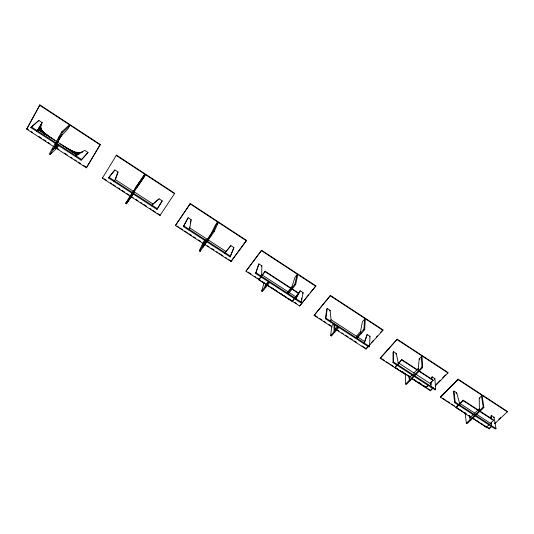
<?xml version="1.0" encoding="UTF-8"?>
<svg xmlns="http://www.w3.org/2000/svg" width="534" height="534" viewBox="0 0 534 534"><rect width="100%" height="100%" fill="white"/><g stroke="black" fill="none" stroke-linecap="round" stroke-linejoin="round"><path stroke-width="0.8" d="M431.238 379.741L431.606 377.404L432.153 376.844L434.876 378.619L435.684 389.399L435.13 389.967L393.017 362.633L393.024 352.26L393.558 351.679L396.341 353.495L398.271 363.4M55.71 147.551L55.73 145.575M489.965 423.876L493.583 420.458L493.496 419.931L479.385 410.739L479.252 398.164L481.501 395.974L482.175 396.415L483.897 407.495L475.701 415.379M334.885 328.844L366.057 349.042L382.905 330.299L382.911 329.845L330.453 295.442L314.099 315.374L332.115 327.048M300.195 290.81L296.13 297.999L300.195 290.81L303.112 292.712L301.289 302.137L300.776 302.765L255.653 273.475L258.89 263.889L261.874 265.832L261.647 274.636L260.719 276.766M405.333 374.501L380.208 358.214L397.203 339.217L447.919 372.472L447.966 372.959L435.13 386.029M490.786 418.509L490.859 416.013L491.42 415.479L494.063 417.208L495.993 428.555L495.418 429.096L454.621 402.616L453.459 391.642L454.007 391.088L456.704 392.85L459.554 403.217L459.761 405.032L459.193 405.586M490.926 426.179L491.5 425.638L491.24 422.12M491.333 418.803L491.42 415.479M330.299 321.922L331.027 319.712L330.132 310.334L327.255 308.458L326.748 309.066L325.413 318.751L368.994 347.04L369.528 346.446L369.995 336.32L367.172 334.478L364.528 341.546M366.057 349.042L366.084 348.582M367.172 334.478L364.195 343.923M357.032 338.329L364.682 329.678L365.249 319.779L364.535 319.312L362.426 321.715L360.483 331.614L360.377 333.249L361.104 333.723M360.483 331.614L356.425 336.22L356.311 337.862L363.954 329.204L364.535 319.312M40.324 131.117L40.931 124.736M418.175 369.201L419.223 358.888L421.406 356.585L422.094 357.039L422.661 367.526L414.738 375.796M333.957 324.171L334.11 331.621L334.838 332.095M338.83 327.462L331.374 336.106L330.646 335.639L331.868 325.713L333.396 323.931M314.099 315.374L330.453 295.442M325.413 318.751L325.927 318.137L327.255 308.458M265.738 287.372L264.984 286.885L265.612 283.881M430.504 384.413L430.871 382.077M430.931 384.627L431.419 381.51M431.786 379.173L432.153 376.844M266.887 284.782L299.694 306.035L315.894 285.897L261.6 250.299L245.954 271.212L263.402 282.519M188.642 229.98L189.797 227.951L191.212 219.761L188.128 217.752L183.396 226.576L230.141 256.914L233.899 247.596L230.882 245.627L226.042 251.501L225.001 253.583M189.323 228.632L189.61 226.99M190.324 222.892L190.605 221.25M299.694 306.035L308.619 294.801M300.776 302.765L301.083 301.189M301.383 299.621L301.69 298.045M295.642 297.198L298.7 293.093L265.178 271.265L262.281 275.023M261.32 276.278L258.776 279.829L292.178 301.476L294.748 297.979M288.353 293.74L295.662 284.622L297.612 275.457L296.877 274.977L294.861 277.5L291.491 288.393M291.824 286.878L287.946 291.724L287.599 293.253L294.908 284.135L296.877 274.977M39.636 130.556L41.378 123.988L38.622 130.75M269.55 282.493L262.441 291.597L261.687 291.11L264.076 282.673M262.161 275.444L265.178 271.265M55.135 147.998L56.03 145.048M255.653 273.475L258.89 263.889M245.954 271.212L261.6 250.299M204.622 244.425L231.042 261.547L246.534 240.42L190.318 203.547L175.419 225.502L203.227 243.524M115.157 179.531L118.021 172.048L114.83 169.966L108.495 177.962L156.956 209.415L162.243 200.877L159.119 198.842L152.898 203.981L151.623 205.957M113.936 181.493L115.331 179.571L118.021 172.048M204.175 244.779L205.857 240.2M203.895 245.54L203.267 246.942L202.486 246.434L205.096 239.706M231.042 261.547L231.189 261.146L228.412 259.35M230.141 256.914L233.899 247.596M54.728 148.305L56.23 144.681M57.992 141.55L59.848 137.238M208 239.779L207.379 241.161L214.267 231.489L217.912 223.225L217.151 222.725L215.249 225.401L210.877 234.132L210.262 235.507L211.043 236.015M210.877 234.132L206.598 240.654L213.48 230.982L217.151 222.725M204.629 240.36L203.24 242.316L199.342 250.86L200.117 251.36L200.764 249.939M183.396 226.576L188.128 217.752M53.767 146.67L26.7 129.128L39.89 104.904L100.285 144.514L86.388 167.809L55.85 148.018M26.7 129.128L39.89 104.904M75.554 156.582L77.07 154.713L84.766 150.368L88.01 152.484L81.081 160.173L30.812 127.546L38.855 120.437L42.173 122.6L38.101 129.468M175.419 225.502L190.318 203.547M38.855 120.437L30.812 127.546M36.459 131.21L38.101 129.395L42.173 122.6M55.256 143.412L49.315 153.999L50.149 154.54L57.292 147.698L58.927 144.801L52.906 149.627L52.072 149.086M55.676 142.665L61.71 131.911L68.712 125.443L69.54 125.984L67.865 128.954L60.883 136.41L59.728 137.492L58.887 136.938M50.149 154.54L56.097 143.953M69.54 125.984L62.551 132.459L56.511 143.212L57.679 142.111L60.883 136.41M57.258 142.858L54.081 148.512L58.166 145.669M81.081 160.173L88.01 152.484M86.388 167.809L100.285 144.514M174.711 193.315L174.505 193.668L116.192 155.434L116.459 155.12L174.711 193.315L159.986 215.502L102.381 178.169L116.459 155.12M159.986 215.502L160.2 215.135M59.281 139.267L62.011 134.708M114.83 169.966L108.495 177.962M156.956 209.415L162.243 200.877M131.457 194.783L128.641 198.641L129.448 199.162L133.694 193.341L126.485 203.821L125.684 203.3L132.058 193.261M144.26 174.952L132.505 192.554L144.26 174.952L145.054 175.472L136.764 187.648L135.956 187.12L136.831 185.892M129.535 197.38L132.092 193.355M126.485 203.821L132.866 193.782M145.054 175.472L133.313 193.074L134.201 191.833M159.119 198.842L153.064 204.162M190.745 220.435L191.212 219.761M125.684 203.3L128.874 198.802M129.789 197.513L130.697 196.225M216.964 224.56L217.912 223.225M203.12 245.039L206.745 239.946M199.342 250.86L206.124 241.328M204.348 244.906L206.164 242.356M208.454 239.139L210.283 236.569M200.117 251.36L206.898 241.835M230.882 245.627L226.042 251.574M231.683 260.479L246.534 240.42M54.294 148.639L57.485 144.48M261.386 266.466L261.874 265.832M261.153 275.284L261.647 274.636L296.637 297.371L295.809 299.541M258.776 279.829L261.193 276.699M265.405 285.376L268.255 281.725M261.687 291.11L268.796 282.005M295.736 296.757L298.7 293.093M292.178 301.476L294.655 298.419M302.604 293.333L303.112 292.712M310.174 292.892L315.894 285.897M59.861 136.764L60.315 136.223M102.381 178.169L102.655 177.835M329.625 310.942L330.132 310.334M334.297 329.999L337.782 325.947M330.646 335.639L338.102 326.988M369.468 336.907L369.995 336.32M366.624 347.974L368.253 346.166M371.51 342.534L373.139 340.725M376.397 337.101L377.485 335.893M380.742 332.261L382.911 329.845M380.208 358.214L397.203 339.217M395.807 354.069L396.341 353.495M393.017 362.633L393.558 362.045L393.558 351.679M397.109 364.709L395 367.452L410.232 377.324M398.17 363.574L401.862 359.629L417.141 369.575M395 367.452L397.116 365.189M398.698 363.5L401.862 359.629M397.743 365.697L398.284 365.116L398.264 362.753L414.23 373.126M412.355 374.608L409.231 377.878L409.304 380.288L410.005 380.742M414.19 376.37L406.374 384.527L405.68 384.079L413.483 375.916M421.406 356.585L421.953 367.065L414.037 375.342L413.943 372.946L418.142 368.547L418.249 370.936L418.956 371.39M411.621 378.219L426.159 387.644L427.874 385.348M426.159 387.644L428.488 385.254M430.237 383.465L433.147 380.482L433.114 379.981L419.223 370.936M434.336 379.18L434.876 378.619M430.497 386.956L431.051 386.389L430.885 383.953L415.619 374.034M432.76 387.911L430.431 390.287L430.457 390.781L411.614 378.566M436.258 384.346L440.336 380.195M442.673 377.818L445.583 374.848M430.457 390.781L433.381 387.811M494.644 423.762L507.3 411.861L507.2 411.347L458.045 379.12L440.457 396.789L440.497 397.283L465.555 413.523M440.497 397.283L458.105 379.607L458.045 379.12M456.149 393.398L456.704 392.85M454.621 402.616L455.182 402.055L454.007 391.088M458.439 404.859L456.069 407.188L456.123 407.702L471.235 417.495M459.627 403.691L463.185 400.193L478.337 410.065M456.123 407.702L463.245 400.707L463.185 400.193M470.794 420.091L470.12 419.651L469.88 417.808L473.658 414.17M479.111 408.911L474.766 413.102L475.02 414.938L483.217 407.048L481.501 395.974M475.126 415.926L467.043 423.696L466.369 423.262L474.446 415.485M493.503 417.742L494.063 417.208M472.61 418.389L486.347 427.287L488.757 425.011M491.627 426.593L489.217 428.862L489.137 428.341L490.339 427.207M494.557 423.242L495.759 422.107M498.769 419.277L500.578 417.581M54.461 147.05L58.113 144.273M54.461 147.831L57.392 146.209M76.369 154.586L82.276 152.077M75.574 154.119L82.837 151.756M74.807 153.665L80.113 152.544L73.812 153.078M54.975 146.917L56.838 146.596M72.717 151.883L81.442 152.731M71.576 151.796L78.405 152.904M70.601 150.982L79.679 153.732M68.038 148.846L79.072 154.072M65.775 147.371L78.478 154.406M63.019 145.582L77.797 154.793M38.041 129.575L54.815 140.255M401.915 371.444L404.685 373.239M406.761 374.588L410.219 376.83M418.516 382.211L421.973 384.447M423.362 385.348L426.125 387.137M27.054 128.834L28.442 129.735M31.212 131.531L32.601 132.432M38.842 136.477L41.612 138.273M43.695 139.621L45.777 140.969M47.853 142.318L49.936 143.666M56.871 148.158L58.947 149.507M64.494 153.104L67.271 154.9M70.735 157.15L72.123 158.044M74.894 159.846L76.282 160.741M78.365 162.089L80.44 163.437M83.217 165.24L86.682 167.482M104.043 178.736L106.82 180.532M110.284 182.782L111.673 183.683M113.054 184.577L115.831 186.373M117.907 187.721L119.99 189.069M122.072 190.418L124.843 192.22M126.925 193.568L129.001 194.917M131.778 196.712L133.16 197.613M135.936 199.409L138.019 200.757M140.789 202.553L142.178 203.454M143.559 204.348L146.336 206.151M149.8 208.393L151.189 209.295M152.577 210.196L155.347 211.991M157.43 213.34L159.506 214.688M177.014 226.029L178.403 226.93M179.791 227.831L182.568 229.633M184.651 230.982L187.427 232.784M188.822 233.685L191.599 235.487M193.682 236.836L195.764 238.184M198.541 239.986L200.63 241.341M207.572 245.84L208.961 246.741M211.744 248.544L213.827 249.892M216.604 251.694L217.992 252.595M219.381 253.496L222.858 255.746M225.635 257.548L227.023 258.449M248.177 272.16L250.967 273.969M254.451 276.225L255.846 277.133M257.241 278.034L259.337 279.389M294.895 302.438L296.29 303.345M314.172 314.933L317.637 317.176M319.712 318.524L321.788 319.866M323.864 321.214L325.94 322.563M328.71 324.358L330.786 325.7M337.708 330.186L339.09 331.087M341.86 332.876L343.242 333.777M345.318 335.125L348.088 336.914M350.164 338.262L352.24 339.611M354.316 340.952L356.392 342.301M361.932 345.885L365.389 348.128M381.616 358.648L384.407 360.457M386.496 361.812L389.286 363.621M390.681 364.522L393.471 366.331M395.56 367.686L398.351 369.495M399.746 370.402L402.536 372.205M413.69 379.44L416.48 381.249M418.576 382.604L420.665 383.959M422.754 385.314L425.545 387.123M427.641 388.478L429.73 389.833M442.546 398.137L445.323 399.939M446.718 400.847L449.494 402.649M451.584 403.998L454.367 405.8M487.749 427.44L489.137 428.341M258.903 279.409L260.292 280.31M262.381 281.658L264.464 283.013M265.852 283.914L268.635 285.717M272.113 287.966L273.501 288.867M274.89 289.768L277.673 291.571M281.151 293.827L282.539 294.728M283.928 295.629L286.711 297.431M288.794 298.78L290.883 300.135M456.757 407.636L458.125 408.523M460.188 409.858L462.244 411.193M464.306 412.528L466.362 413.863M469.106 415.639L470.481 416.527M473.224 418.309L474.599 419.197M476.655 420.532L478.718 421.867M481.461 423.642L482.829 424.537M484.204 425.424L486.26 426.759L486.347 427.287M473.211 418.482L489.217 428.862M401.868 360.11L417.161 370.069M419.25 371.424L433.147 380.482M265.058 271.686L298.613 293.533M463.245 400.707L493.583 420.458M38.101 129.395L77.07 154.713M115.331 179.571L152.898 203.981M189.797 227.951L226.042 251.501M331.027 319.712L364.822 341.673M459.554 403.217L474.686 413.056M476.061 413.943L491.2 423.782M31.219 126.785L81.508 159.439M108.936 177.248L157.41 208.721M183.863 225.895L230.628 256.26M256.146 272.827L301.289 302.137M325.927 318.137L369.528 346.446M393.558 362.045L435.684 389.399M455.182 402.055L495.993 428.555M61.71 131.911L62.551 132.459M138.98 182.354L139.795 182.882M213.48 230.982L214.267 231.489M294.908 284.135L295.662 284.622M363.954 329.204L364.682 329.678M421.953 367.065L422.661 367.526M483.217 407.048L483.897 407.495M39.543 105.178L99.998 144.821M190.124 203.908L246.401 240.807M261.48 250.693L315.828 286.324M330.392 295.876L382.905 330.299M397.203 339.677L447.966 372.959M458.105 379.607L507.3 411.861M142.471 177.775L143.259 178.296M419.223 358.888L419.911 359.335M479.252 398.164L479.919 398.604M60.536 143.966L77.296 155.08M38.301 129.135L52.325 138.633M38.662 128.527L49.549 136.831M38.975 128.006L47.266 135.349M39.296 127.472L44.896 134.515M39.75 126.718L43.241 133.313M40.23 125.911L42.526 132.272M469.82 416.079L470.314 417.521M469.152 415.646L469.88 417.808M409.278 376.043L409.611 377.518M408.583 375.589L409.251 378.539M465.094 412.829L466.369 423.262M40.564 125.357L41.238 131.778M56.21 146.75L56.237 147.15M334.664 324.538L334.978 329.725M405.446 373.413L405.68 384.079"/></g></svg>
